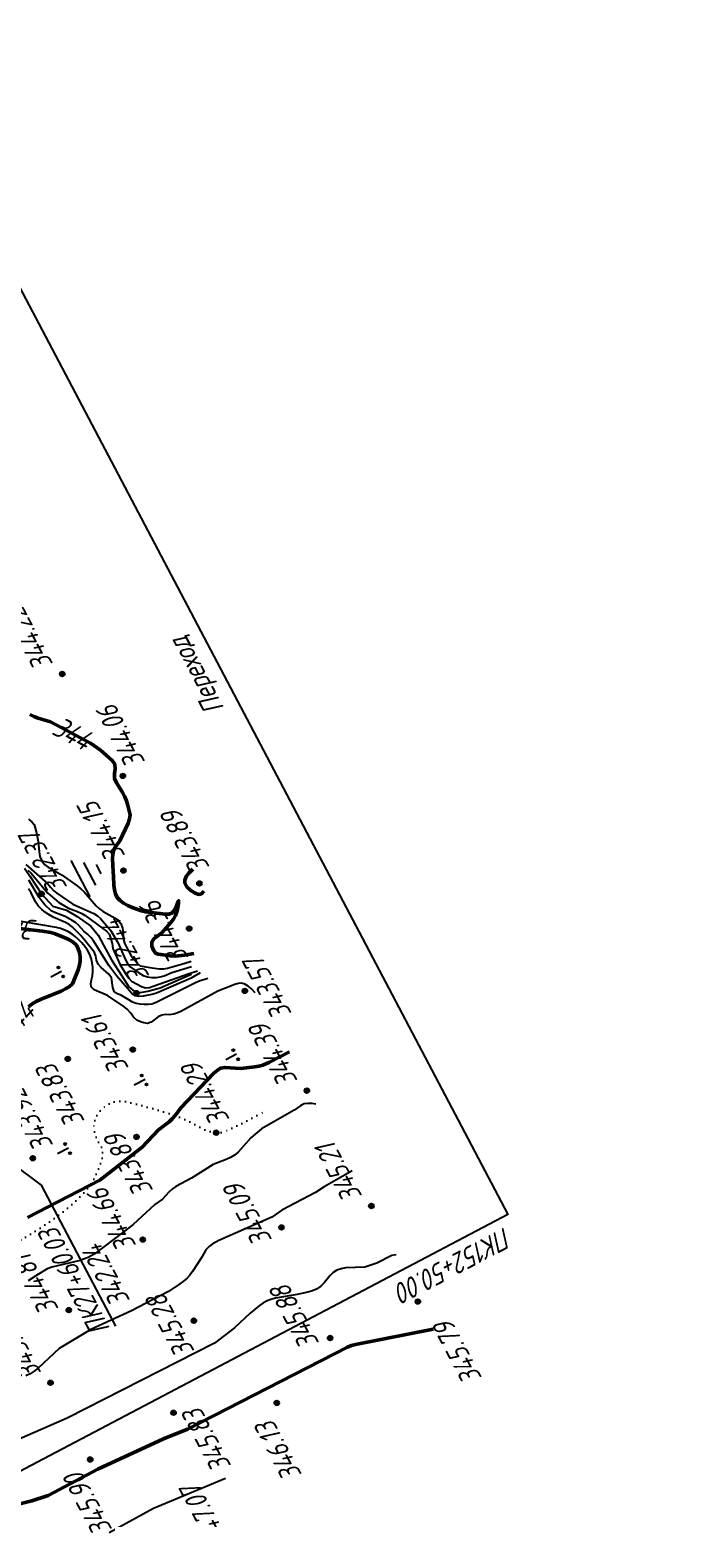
# Model space of a CAD drawing. Extents: x 1517348 to 1518464, y 2188576 to 2190606.
# Drawn here: x 1517854 to 1517984.2, y 2189736.4 to 2190026.5 of the extents above; entities that cross this region are included whole.
import ezdxf
from ezdxf.enums import TextEntityAlignment as Align

# ---------------------------------------------------------------- set-up
doc = ezdxf.new("R2010")
doc.units = 0
doc.linetypes.add('ИИDot', pattern=[1, 0, -1])
for name, color, linetype, lineweight in [('ИИ_БОЛОТО_025', 3, 'Continuous', 25), ('ИИ_ГИДРОГРАФИЯ_025', 3, 'Continuous', 25), ('ИИ_КОНТУР_025', 7, 'ИИDot', 25), ('ИИ_ОТМЕТКА_025', 7, 'Continuous', 25), ('ИИ_ОФОРМЛЕНИЕ_025', 7, 'Continuous', 25), ('ИИ_ПИКЕТАЖ_025', 7, 'Continuous', 25), ('ИИ_РАЗМЕР_025', 7, 'Continuous', 25), ('ИИ_РЕЛЬЕФ_025', 34, 'Continuous', 25), ('ИИ_РЕЛЬЕФ_050', 34, 'Continuous', 50), ('ИИ_ТЕКСТ_025', 7, 'Continuous', 25), ('ИИ_УГОДЬЯ_025', 7, 'Continuous', 25)]:
    doc.layers.add(name, color=color, linetype=linetype, lineweight=lineweight)
doc.styles.add('VNIPISIMPLEXCUR', font='simplex.shx', dxfattribs={"width": 0.8, "oblique": 15})
doc.dimstyles.new('ИИ-2000-м-dm$0', dxfattribs={"dimscale": 2, "dimtxt": 2.5, "dimasz": 2.5, "dimexe": 1.25, "dimexo": 0, "dimgap": 1, "dimtad": 1, "dimtoh": 1, "dimzin": 1, "dimdsep": 46, "dimtxsty": 'VNIPISIMPLEXCUR', "dimblk": 'OBLIQUE', "dimcen": 2.5, "dimaunit": 1, "dimadec": 4, "dimazin": 0, "dimtfac": 1, "dimtmove": 1, "dimatfit": 2, "dimfxl": 1, "dimarcsym": 0})
doc.dimstyles.new('ИИ-2000-м-dm$2', dxfattribs={"dimscale": 2, "dimtxt": 2.5, "dimasz": 2.5, "dimexe": 1.25, "dimexo": 0, "dimgap": 1, "dimtad": 2, "dimtoh": 1, "dimzin": 1, "dimdsep": 46, "dimtxsty": 'VNIPISIMPLEXCUR', "dimcen": 2.5, "dimaunit": 1, "dimazin": 0, "dimtfac": 1, "dimtmove": 1, "dimatfit": 2, "dimfxl": 1, "dimarcsym": 0})

# ---------------------------------------------------------------- blocks, each defined once
blk = doc.blocks.new('PICKET')
at = {"color": 0, "linetype": 'Continuous', "lineweight": 25}
for p, q in [((-0.23, 0), (0.23, 0)), ((0, 0.23), (0, -0.23))]:
    blk.add_line(p, q, dxfattribs=at)
blk.add_circle((0, 0), 0.23, dxfattribs=at)
at = {"color": 0, "linetype": 'Continuous', "style": 'VNIPISIMPLEXCUR', "oblique": 15, "width": 0.8}
blk.add_attdef('OTMETKA', (1.25, 0.3), '', height=2, dxfattribs=at)
at = {"color": 8, "linetype": 'Continuous', "style": 'VNIPISIMPLEXCUR', "oblique": 15, "width": 0.8, "flags": 1}
blk.add_attdef('NOMER', (1.25, -2.7), '', height=2, dxfattribs=at)
blk = doc.blocks.new('ИИ05407')
at = {"linetype": 'Continuous', "lineweight": 25}
h = blk.add_hatch(color=0, dxfattribs=at)
edge = h.paths.add_edge_path()
edge.add_arc((-0.5, 0.1), 0.1, 0, 360)
h = blk.add_hatch(color=0, dxfattribs=at)
edge = h.paths.add_edge_path()
edge.add_arc((0.5, 0.1), 0.1, 0, 360)
at = {"color": 0, "linetype": 'Continuous', "lineweight": 25}
blk.add_lwpolyline([(0, 0), (0, 1.2)], dxfattribs=at)
for centre in [(-0.5, 0.1), (0.5, 0.1)]:
    blk.add_circle(centre, 0.1, dxfattribs=at)
blk = doc.blocks.new('ИИ05468')
at = {"color": 0, "linetype": 'Continuous', "lineweight": 25}
for points in [[(-2, 1), (2, 1)], [(-1.25, 0), (1.25, 0)], [(-0.5, -1), (0.5, -1)]]:
    blk.add_lwpolyline(points, dxfattribs=at)
blk = doc.blocks.new('ИИ15002')
at = {"linetype": 'Continuous', "lineweight": 25}
h = blk.add_hatch(color=0, dxfattribs=at)
edge = h.paths.add_edge_path()
edge.add_arc((0, 0), 0.3, 0, 360)
at = {"color": 0, "linetype": 'Continuous', "lineweight": 25}
blk.add_circle((0, 0), 0.3, dxfattribs=at)
at = {"color": 0, "linetype": 'Continuous', "style": 'VNIPISIMPLEXCUR', "oblique": 15, "width": 0.8}
blk.add_attdef('STATIONING', (1, 1.3), '', height=2, rotation=90, dxfattribs=at)
at = {"color": 7, "linetype": 'Continuous', "style": 'VNIPISIMPLEXCUR', "oblique": 15, "width": 0.8}
blk.add_attdef('HEIGHT', text='', height=2, dxfattribs=at).set_placement((0, -1.3), align=Align.TOP_CENTER)
blk = doc.blocks.new('*D23')
at = {"layer": 'Defpoints', "color": 0, "transparency": 16777216}
for p in [(1517433.62, 2190485.82), (1517814.44, 2189993.77), (1517710.22, 2189950.84), (1517583.52, 2189878.79), (1518412.38, 2188627.85)]:
    blk.add_point(p, dxfattribs=at)
at = {"layer": 'ИИ_РАЗМЕР_025', "color": 0, "lineweight": -2, "transparency": 16777216}
for p, q in [((1517701.87, 2189947.56), (1517694.82, 2189960.94)), ((1517709.2, 2189948.67), (1517701.87, 2189947.56))]:
    blk.add_line(p, q, dxfattribs=at)
blk.add_arc((1517718.1, 2189945.8), 9.35, 142.4771, 181.7709, dxfattribs=at)
at = {"layer": 'ИИ_РАЗМЕР_025', "color": 0, "transparency": 16777216}
for points in [[(1517710.25, 2189952), (1517711.11, 2189950.98), (1517713.74, 2189954.07)], [(1517709.4, 2189945.67), (1517708.1, 2189945.35), (1517709.73, 2189941.63)]]:
    blk.add_solid(points, dxfattribs=at)
at = {"layer": 'ИИ_РАЗМЕР_025', "color": 0, "transparency": 16777216, "insert": (1517695.12, 2189953.12), "char_height": 4, "attachment_point": 5, "rotation": 117.7798, "style": 'VNIPISIMPLEXCUR'}
blk.add_mtext("88°41'", dxfattribs=at)
blk = doc.blocks.new('_Oblique')
at = {"color": 0, "linetype": 'ByBlock', "lineweight": -2}
blk.add_line((-0.5, -0.5), (0.5, 0.5), dxfattribs=at)
blk = doc.blocks.new('*D27')
at = {"layer": 'Defpoints', "color": 0, "transparency": 16777216}
for p in [(1517483.76, 2190304.73), (1518396.8, 2188657.42), (1518396.8, 2188657.42)]:
    blk.add_point(p, dxfattribs=at)
at = {"layer": 'ИИ_РАЗМЕР_025', "color": 0, "lineweight": -2, "transparency": 16777216}
for p, q in [((1517483.76, 2190304.73), (1517481.57, 2190303.52)), ((1517483.76, 2190304.73), (1518396.8, 2188657.42)), ((1518396.8, 2188657.42), (1518394.62, 2188656.2))]:
    blk.add_line(p, q, dxfattribs=at)
at = {"layer": 'ИИ_РАЗМЕР_025', "color": 0, "lineweight": -2, "transparency": 16777216, "xscale": 4, "yscale": 4, "zscale": 4}
for p, rotation in [((1517483.76, 2190304.73), 118.9980081626661), ((1518396.8, 2188657.42), 298.9980081626661)]:
    blk.add_blockref('_Oblique', p, dxfattribs=dict(at, rotation=rotation))
at = {"layer": 'ИИ_РАЗМЕР_025', "color": 0, "transparency": 16777216, "insert": (1517937.66, 2189479.62), "char_height": 4, "attachment_point": 5, "rotation": 118.998, "style": 'VNIPISIMPLEXCUR'}
blk.add_mtext('1883.43', dxfattribs=at)

msp = doc.modelspace()

# ---------------------------------------------------------------- linework, layer by layer
at = {"layer": 'ИИ_ГИДРОГРАФИЯ_025', "flags": 128}
msp.add_lwpolyline([(1517852.971, 2189863.086), (1517854.077, 2189861.471), (1517856.289, 2189858.094), (1517858.471, 2189855.672), (1517861.131, 2189854.925), (1517863.254, 2189853.699), (1517865.884, 2189851.816), (1517867.319, 2189850.022), (1517868.366, 2189848.079), (1517869.89, 2189845.21), (1517871.923, 2189842.101), (1517873.298, 2189839.948), (1517874.793, 2189838.753), (1517877.005, 2189839.111), (1517879.396, 2189839.769), (1517885.195, 2189842.28), (1517885.514, 2189842.409)], dxfattribs=at)
at = {"layer": 'ИИ_КОНТУР_025', "linetype": 'ИИDot', "flags": 128}
msp.add_lwpolyline([(1517662.621, 2189748.845), (1517668.257, 2189750.942), (1517671.651, 2189752.047), (1517674.755, 2189752.918), (1517678.837, 2189753.832), (1517682.146, 2189754.419), (1517684.674, 2189754.689), (1517691.902, 2189755.238), (1517694.709, 2189755.518), (1517697.315, 2189755.967), (1517698.513, 2189756.262), (1517699.641, 2189756.604), (1517700.698, 2189756.993), (1517701.685, 2189757.429), (1517703.517, 2189758.403), (1517705.551, 2189759.302), (1517707.858, 2189760.088), (1517710.436, 2189760.763), (1517713.235, 2189761.321), (1517717.247, 2189761.901), (1517719.746, 2189762.111), (1517722.104, 2189762.182), (1517724.452, 2189762.102), (1517726.923, 2189761.863), (1517729.516, 2189761.465), (1517736.214, 2189760.079), (1517739.839, 2189759.503), (1517744.208, 2189759.072), (1517751.927, 2189758.4), (1517753.934, 2189758.082), (1517755.696, 2189757.632), (1517757.215, 2189757.052), (1517760.896, 2189755.167), (1517762.534, 2189754.464), (1517763.092, 2189754.282), (1517764.405, 2189754.057), (1517765.98, 2189754.019), (1517767.818, 2189754.169), (1517769.867, 2189754.51), (1517770.445, 2189754.729), (1517771.198, 2189755.092), (1517772.009, 2189755.484), (1517772.86, 2189755.92), (1517774.072, 2189756.537), (1517775.472, 2189757.229), (1517776.893, 2189757.945), (1517777.827, 2189758.486), (1517778.876, 2189758.991), (1517780.042, 2189759.461), (1517781.324, 2189759.895), (1517782.722, 2189760.293), (1517785.866, 2189760.982), (1517800.355, 2189763.548), (1517803.54, 2189764.272), (1517806.821, 2189765.198), (1517810.196, 2189766.326), (1517813.634, 2189767.642), (1517816.939, 2189769.067), (1517820.076, 2189770.587), (1517823.048, 2189772.202), (1517828.773, 2189775.716), (1517836.357, 2189780.643), (1517841.682, 2189784.093), (1517850.702, 2189789.675), (1517855.84, 2189792.829), (1517858.126, 2189794.364), (1517860.158, 2189795.852), (1517861.936, 2189797.293), (1517863.461, 2189798.687), (1517864.732, 2189800.034), (1517865.749, 2189801.333), (1517866.512, 2189802.586), (1517867.089, 2189803.763), (1517867.546, 2189804.837), (1517867.884, 2189805.807), (1517868.103, 2189806.675), (1517868.202, 2189807.439), (1517868.182, 2189808.1), (1517868.043, 2189808.657), (1517867.228, 2189809.948), (1517866.83, 2189810.849), (1517866.592, 2189811.813), (1517866.512, 2189812.84), (1517866.544, 2189813.362), (1517866.639, 2189813.868), (1517866.798, 2189814.358), (1517867.021, 2189814.832), (1517867.308, 2189815.29), (1517868.071, 2189816.159), (1517868.548, 2189816.569), (1517869.068, 2189816.936), (1517869.609, 2189817.231), (1517870.171, 2189817.455), (1517870.754, 2189817.607), (1517871.359, 2189817.688), (1517871.984, 2189817.697), (1517872.631, 2189817.635), (1517875.491, 2189816.933), (1517880.77, 2189815.438), (1517883.375, 2189814.493), (1517885.669, 2189813.404), (1517887.664, 2189812.311), (1517888.847, 2189811.823), (1517889.913, 2189811.548), (1517890.862, 2189811.484), (1517891.473, 2189811.615), (1517892.416, 2189811.966), (1517895.295, 2189813.328), (1517899.5, 2189815.568), (1517899.62, 2189815.635)], dxfattribs=at)
at = {"layer": 'ИИ_ОФОРМЛЕНИЕ_025'}
msp.add_lwpolyline([(1517713.266, 2189954.968), (1517830.631, 2190016.794), (1517947.15, 2189795.608), (1517829.785, 2189733.782)], dxfattribs=at)
at = {"layer": 'ИИ_ПИКЕТАЖ_025', "color": 34, "elevation": 342.24}
msp.add_lwpolyline([(1517809.905, 2189835.887), (1517856.234, 2189801.317), (1517870.698, 2189773.859)], dxfattribs=at)
at = {"layer": 'ИИ_РЕЛЬЕФ_025'}
for points, elevation in [([(1517853.734, 2189872.632), (1517854.383, 2189872.155), (1517854.876, 2189871.629), (1517855.312, 2189869.972), (1517855.608, 2189868.272), (1517855.8, 2189866.275), (1517855.988, 2189865.386), (1517856.327, 2189864.545), (1517856.878, 2189863.798), (1517857.555, 2189863.26), (1517860.295, 2189861.73), (1517863.254, 2189859.662), (1517863.968, 2189859.071), (1517864.584, 2189858.466), (1517866.943, 2189855.745), (1517867.581, 2189855.137), (1517868.281, 2189854.628), (1517870.607, 2189853.339), (1517871.261, 2189852.867), (1517871.757, 2189852.312), (1517872.056, 2189851.422), (1517872.173, 2189850.461), (1517872.226, 2189849.447), (1517872.46, 2189848.46), (1517872.82, 2189847.671), (1517873.268, 2189846.827), (1517873.782, 2189845.986), (1517874.343, 2189845.207), (1517874.93, 2189844.547), (1517875.52, 2189844.066), (1517877.419, 2189843.722), (1517879.206, 2189843.502), (1517880.123, 2189843.492), (1517880.804, 2189843.61), (1517884.028, 2189844.544), (1517885.436, 2189844.99)], 343.5), ([(1517853.222, 2189863.802), (1517857.49, 2189860.04), (1517858.041, 2189859.367), (1517858.683, 2189858.688), (1517859.286, 2189858.218), (1517862.4, 2189856.107), (1517866.463, 2189854.259), (1517867.192, 2189853.824), (1517867.791, 2189853.267), (1517869.722, 2189851.041), (1517871.164, 2189848.636), (1517872.619, 2189845.242), (1517873.042, 2189844.488), (1517873.536, 2189843.846), (1517875.224, 2189842.703), (1517876.077, 2189842.206), (1517876.916, 2189841.896), (1517877.77, 2189841.764), (1517878.603, 2189841.788), (1517879.413, 2189841.907), (1517880.183, 2189842.129), (1517881.679, 2189842.757), (1517885.509, 2189843.954)], 343), ([(1517853.642, 2189862.698), (1517854.178, 2189862.169), (1517857.492, 2189858.238), (1517859.654, 2189856.391), (1517861.513, 2189855.326), (1517863.275, 2189854.651), (1517864.136, 2189854.247), (1517864.79, 2189853.852), (1517868.243, 2189851.367), (1517868.965, 2189850.79), (1517869.518, 2189850.151), (1517869.808, 2189849.278), (1517870.038, 2189848.383), (1517870.21, 2189847.466), (1517871.548, 2189844.391), (1517872.858, 2189842.269), (1517873.324, 2189841.624), (1517873.842, 2189841.086), (1517875.89, 2189839.952), (1517876.592, 2189839.777), (1517877.319, 2189839.836), (1517878.061, 2189840.064), (1517885.028, 2189842.583), (1517886.676, 2189843.078)], 342.5), ([(1517888.683, 2189841.574), (1517888.101, 2189841.425), (1517887.208, 2189841.143), (1517886.287, 2189840.773), (1517878.631, 2189836.912), (1517877.794, 2189836.601), (1517877.052, 2189836.507), (1517876.271, 2189836.494), (1517875.485, 2189836.565), (1517874.728, 2189836.722), (1517873.996, 2189837.006), (1517873.288, 2189837.402), (1517871.886, 2189838.263), (1517871.103, 2189838.599), (1517870.422, 2189839.059), (1517870.159, 2189839.81), (1517869.924, 2189841.71), (1517869.383, 2189842.409), (1517867.894, 2189843.718), (1517867.328, 2189844.39), (1517867.021, 2189845.174), (1517866.85, 2189845.972), (1517866.621, 2189846.666), (1517866.183, 2189847.273), (1517863.934, 2189849.973), (1517862.285, 2189851.629), (1517861.649, 2189852.129), (1517860.956, 2189852.528), (1517858.587, 2189853.551), (1517857.891, 2189853.925), (1517857.062, 2189854.474), (1517856.324, 2189855.056), (1517855.649, 2189855.748), (1517855.143, 2189856.518), (1517854.272, 2189858.302), (1517853.785, 2189859.048)], 343), ([(1517887.19, 2189842.694), (1517885.445, 2189841.672), (1517878.656, 2189838.757), (1517877.76, 2189838.491), (1517876.066, 2189838.149), (1517875.255, 2189838.099), (1517874.545, 2189838.217), (1517873.908, 2189838.646), (1517870.967, 2189842.067), (1517869.406, 2189844.146), (1517866.408, 2189848.953), (1517865.976, 2189849.525), (1517865.264, 2189850.205), (1517864.516, 2189850.835), (1517863.468, 2189851.969), (1517862.901, 2189852.485), (1517862.257, 2189852.921), (1517860.882, 2189853.689), (1517858.993, 2189854.358), (1517858.145, 2189854.791), (1517856.945, 2189855.946), (1517856.39, 2189856.589), (1517855.847, 2189857.374), (1517853.8, 2189860.725)], 342.5), ([(1517897.91, 2189838.811), (1517897.218, 2189839.549), (1517896.539, 2189840.109), (1517895.876, 2189840.49), (1517895.227, 2189840.692), (1517894.57, 2189840.596), (1517893.922, 2189840.402), (1517890.62, 2189839.143), (1517883.395, 2189835.16), (1517882.667, 2189834.838), (1517882.033, 2189834.612), (1517881.157, 2189834.492), (1517880.452, 2189834.546), (1517879.741, 2189834.475), (1517879.039, 2189834.117), (1517877.618, 2189833.103), (1517876.936, 2189832.843), (1517876.231, 2189832.949), (1517875.544, 2189833.173), (1517874.868, 2189833.461), (1517874.235, 2189834.063), (1517873.66, 2189834.835), (1517872.976, 2189835.602), (1517872.315, 2189836.138), (1517869.166, 2189838.258), (1517866.521, 2189839.399), (1517865.986, 2189839.936), (1517865.87, 2189840.582), (1517866.009, 2189841.333), (1517866.217, 2189842.135), (1517866.307, 2189842.93), (1517866.262, 2189843.787), (1517866.165, 2189844.666), (1517865.975, 2189845.545), (1517865.649, 2189846.401), (1517865.248, 2189847.092), (1517864.728, 2189847.806), (1517864.129, 2189848.51), (1517863.494, 2189849.171), (1517862.865, 2189849.758), (1517862.283, 2189850.238), (1517861.566, 2189850.713), (1517860.86, 2189851.038), (1517860.014, 2189851.33), (1517859.218, 2189851.548), (1517846.527, 2189853.704)], 343.5), ([(1517909.729, 2189817.069), (1517908.936, 2189817.237), (1517908.18, 2189817.26), (1517907.461, 2189817.14), (1517906.789, 2189816.826), (1517905.521, 2189815.906), (1517899.121, 2189812.292), (1517897.058, 2189810.56), (1517894.57, 2189807.711), (1517893.865, 2189807.13), (1517893.1, 2189806.681), (1517892.287, 2189806.308), (1517889.743, 2189805.356), (1517885.507, 2189802.701), (1517882.461, 2189801.048), (1517881.811, 2189800.603), (1517881.082, 2189799.956), (1517879.829, 2189798.602), (1517878.365, 2189797.569), (1517874.06, 2189793.576), (1517866.569, 2189787.893), (1517865.344, 2189787.226), (1517864.682, 2189786.927), (1517863.815, 2189786.655), (1517858.28, 2189785.34), (1517857.42, 2189785.023), (1517855.163, 2189783.665), (1517853.704, 2189782.677)], 344.5), ([(1517916.773, 2189804.116), (1517911.34, 2189800.976), (1517909.657, 2189799.864), (1517903.101, 2189796.429), (1517901.164, 2189795.088), (1517890.813, 2189790.529), (1517889.509, 2189789.784), (1517889.017, 2189789.435), (1517888.295, 2189788.688), (1517887.519, 2189787.29), (1517885.67, 2189784.454), (1517885.174, 2189783.792), (1517884.638, 2189783.188), (1517883.973, 2189782.589), (1517883.261, 2189782.058), (1517881.042, 2189780.582), (1517873.802, 2189776.827), (1517865.922, 2189773.182), (1517859.726, 2189769.481), (1517855.608, 2189765.628), (1517854.853, 2189765.062), (1517854.047, 2189764.552), (1517853.212, 2189764.121)], 345), ([(1517925.367, 2189787.752), (1517924.504, 2189787.601), (1517921.634, 2189786.104), (1517919.263, 2189785.337), (1517915.528, 2189785.168), (1517914.645, 2189785.017), (1517913.823, 2189784.737), (1517913.113, 2189784.282), (1517912.501, 2189783.676), (1517911.34, 2189782.274), (1517910.674, 2189781.611), (1517909.873, 2189781.06), (1517909.084, 2189780.715), (1517908.172, 2189780.433), (1517906.102, 2189780.003), (1517901.873, 2189779.285), (1517900.982, 2189779.053), (1517900.22, 2189778.771), (1517899.411, 2189778.34), (1517898.734, 2189777.869), (1517896.935, 2189776.389), (1517893.912, 2189773.536), (1517889.997, 2189770.495), (1517861.274, 2189755.913), (1517835.393, 2189744.61)], 345.5), ([(1517892.131, 2189744.165), (1517878.076, 2189738.314), (1517869.473, 2189733.567)], 346.5)]:
    msp.add_lwpolyline(points, dxfattribs=dict(at, elevation=elevation))
at = {"layer": 'ИИ_РЕЛЬЕФ_050'}
for points, elevation in [([(1517854.003, 2189893.024), (1517854.806, 2189892.644), (1517855.612, 2189892.348), (1517858.035, 2189891.607), (1517865.844, 2189887.472), (1517867.756, 2189886.084), (1517870.059, 2189884.094), (1517870.543, 2189883.371), (1517870.611, 2189882.466), (1517870.504, 2189881.524), (1517870.53, 2189880.564), (1517870.884, 2189879.714), (1517871.99, 2189877.987), (1517872.466, 2189877.103), (1517872.843, 2189876.233), (1517873.127, 2189875.339), (1517873.565, 2189873.52), (1517873.44, 2189872.716), (1517873.16, 2189871.877), (1517871.533, 2189868.402), (1517870.63, 2189867.195), (1517870.293, 2189866.482), (1517870.168, 2189865.776), (1517870.144, 2189864.973), (1517870.25, 2189862.395), (1517870.338, 2189861.535), (1517870.403, 2189859.751), (1517870.491, 2189858.891), (1517870.7, 2189858.102), (1517871.053, 2189857.395), (1517871.585, 2189856.817), (1517872.273, 2189856.297), (1517873.073, 2189855.835), (1517873.946, 2189855.43), (1517875.742, 2189854.791), (1517876.582, 2189854.555), (1517880.34, 2189854.114), (1517881.139, 2189854.159), (1517881.77, 2189854.376), (1517882.369, 2189855.227), (1517882.993, 2189856.75), (1517882.988, 2189856.19), (1517882.766, 2189855.015), (1517882.38, 2189853.851), (1517881.981, 2189853.172), (1517881.463, 2189852.502), (1517879.707, 2189850.506), (1517878.198, 2189849.317), (1517877.762, 2189848.666), (1517877.796, 2189847.909), (1517878.099, 2189847.104), (1517878.498, 2189846.525), (1517878.997, 2189846.35), (1517879.523, 2189846.238), (1517881.344, 2189845.988), (1517882.388, 2189845.968), (1517884.127, 2189846.156), (1517885.952, 2189846.487)], 344), ([(1517887.891, 2189858.583), (1517887.463, 2189858.094), (1517886.915, 2189857.967), (1517886.228, 2189858.216), (1517885.367, 2189858.77), (1517884.604, 2189859.472), (1517884.21, 2189860.164), (1517884.224, 2189860.784), (1517884.489, 2189861.443), (1517885.004, 2189862.14), (1517885.77, 2189862.875)], 344), ([(1517853.744, 2189836.065), (1517854.469, 2189836.644), (1517855.278, 2189837.137), (1517856.19, 2189837.577), (1517860.123, 2189839.139), (1517860.991, 2189839.564), (1517861.739, 2189840.035), (1517862.329, 2189840.57), (1517863.436, 2189843.296), (1517863.701, 2189844.186), (1517863.81, 2189845.035), (1517863.806, 2189845.867), (1517863.703, 2189846.675), (1517863.413, 2189847.403), (1517863.075, 2189848.103), (1517862.461, 2189848.671), (1517861.633, 2189849.169), (1517860.698, 2189849.599), (1517858.943, 2189850.268), (1517858.087, 2189850.526), (1517856.49, 2189850.846), (1517847.396, 2189851.84)], 344), ([(1517904.576, 2189827.292), (1517900.699, 2189825.278), (1517899.381, 2189824.729), (1517898.651, 2189824.497), (1517897.84, 2189824.346), (1517895.116, 2189824.066), (1517892.033, 2189824.265), (1517891.135, 2189824.096), (1517890.478, 2189823.683), (1517889.876, 2189823.17), (1517883.424, 2189816.402), (1517882.368, 2189814.924), (1517881.763, 2189814.216), (1517881.155, 2189813.666), (1517879.09, 2189812.114), (1517875.879, 2189808.714), (1517867.65, 2189802.296), (1517853.565, 2189795.015)], 344), ([(1517932.589, 2189773.249), (1517917.469, 2189770.277), (1517916.689, 2189770.055), (1517915.873, 2189769.723), (1517884.757, 2189753.753), (1517880.022, 2189751.879), (1517867.268, 2189745.959), (1517857.591, 2189740.828), (1517854.425, 2189739.758), (1517830.719, 2189733.952)], 346)]:
    msp.add_lwpolyline(points, dxfattribs=dict(at, elevation=elevation))

# ---------------------------------------------------------------- block references
at = {"layer": 'ИИ_БОЛОТО_025', "xscale": 2, "yscale": 2, "zscale": 2, "rotation": 117.7797222222222}
msp.add_blockref('ИИ05468', (1517865.68, 2189861.971), dxfattribs=at)
at = {"layer": 'ИИ_ОТМЕТКА_025'}
ref = msp.add_blockref('PICKET', (1517860.34, 2189900.94, 344.22), dxfattribs=dict(at, xscale=2, yscale=2, zscale=2, rotation=117.7797222222222))
ref.add_attrib('OTMETKA', '344.22', (1517858.644, 2189902.872, 344.22), dxfattribs={"layer": '0', "color": 0, "height": 4, "rotation": 117.77972, "style": 'VNIPISIMPLEXCUR', "oblique": 15, "width": 0.8})
ref = msp.add_blockref('PICKET', (1517872.15, 2189881.09, 344.06), dxfattribs=dict(at, xscale=2, yscale=2, zscale=2, rotation=117.7797222222222))
ref.add_attrib('OTMETKA', '344.06', (1517876.588, 2189883.806, 344.06), dxfattribs={"layer": '0', "color": 0, "height": 4, "rotation": 117.77972, "style": 'VNIPISIMPLEXCUR', "oblique": 15, "width": 0.8})
ref = msp.add_blockref('PICKET', (1517872.25, 2189862.623, 344.15), dxfattribs=dict(at, xscale=2, yscale=2, zscale=2, rotation=117.7797222222222))
ref.add_attrib('OTMETKA', '344.15', (1517872.707, 2189865.504, 344.15), dxfattribs={"layer": '0', "color": 0, "height": 4, "rotation": 117.77972, "style": 'VNIPISIMPLEXCUR', "oblique": 15, "width": 0.8})
ref = msp.add_blockref('PICKET', (1517887.06, 2189860.12, 343.89), dxfattribs=dict(at, xscale=2, yscale=2, zscale=2, rotation=117.7797222222222))
ref.add_attrib('OTMETKA', '343.89', (1517889.157, 2189863.26, 343.89), dxfattribs={"layer": '0', "color": 0, "height": 4, "rotation": 117.77972, "style": 'VNIPISIMPLEXCUR', "oblique": 15, "width": 0.8})
ref = msp.add_blockref('PICKET', (1517856.289, 2189858.094, 342.37), dxfattribs=dict(at, xscale=2, yscale=2, zscale=2, rotation=117.7797222222222))
ref.add_attrib('OTMETKA', '342.37', (1517861.427, 2189859.365, 342.37), dxfattribs={"layer": '0', "color": 0, "height": 4, "rotation": 117.77972, "style": 'VNIPISIMPLEXCUR', "oblique": 15, "width": 0.8})
ref = msp.add_blockref('PICKET', (1517885.05, 2189851.33, 344.36), dxfattribs=dict(at, xscale=2, yscale=2, zscale=2, rotation=117.7797222222222))
ref.add_attrib('OTMETKA', '344.36', (1517885.046, 2189845.601, 344.36), dxfattribs={"layer": '0', "color": 0, "height": 4, "rotation": 117.77972, "style": 'VNIPISIMPLEXCUR', "oblique": 15, "width": 0.8})
ref = msp.add_blockref('PICKET', (1517874.793, 2189838.753, 342.44), dxfattribs=dict(at, xscale=2, yscale=2, zscale=2, rotation=117.7797222222222))
ref.add_attrib('OTMETKA', '342.44', (1517877.427, 2189842.05, 342.44), dxfattribs={"layer": '0', "color": 0, "height": 4, "rotation": 117.77972, "style": 'VNIPISIMPLEXCUR', "oblique": 15, "width": 0.8})
ref = msp.add_blockref('PICKET', (1517895.9, 2189839.18, 343.57), dxfattribs=dict(at, xscale=2, yscale=2, zscale=2, rotation=117.7797222222222))
ref.add_attrib('OTMETKA', '343.57', (1517905.145, 2189834.751, 343.57), dxfattribs={"layer": '0', "color": 0, "height": 4, "rotation": 117.77972, "style": 'VNIPISIMPLEXCUR', "oblique": 15, "width": 0.8})
ref = msp.add_blockref('PICKET', (1517874.05, 2189827.74, 343.61), dxfattribs=dict(at, xscale=2, yscale=2, zscale=2, rotation=117.7797222222222))
ref.add_attrib('OTMETKA', '343.61', (1517873.416, 2189824.123, 343.61), dxfattribs={"layer": '0', "color": 0, "height": 4, "rotation": 117.77972, "style": 'VNIPISIMPLEXCUR', "oblique": 15, "width": 0.8})
ref = msp.add_blockref('PICKET', (1517907.99, 2189819.73, 344.39), dxfattribs=dict(at, xscale=2, yscale=2, zscale=2, rotation=117.7797222222222))
ref.add_attrib('OTMETKA', '344.39', (1517906.294, 2189821.662, 344.39), dxfattribs={"layer": '0', "color": 0, "height": 4, "rotation": 117.77972, "style": 'VNIPISIMPLEXCUR', "oblique": 15, "width": 0.8})
ref = msp.add_blockref('PICKET', (1517861.407, 2189825.928, 343.83), dxfattribs=dict(at, xscale=2, yscale=2, zscale=2, rotation=117.7797222222222))
ref.add_attrib('OTMETKA', '343.83', (1517864.817, 2189813.776, 343.83), dxfattribs={"layer": '0', "color": 0, "height": 4, "rotation": 117.77972, "style": 'VNIPISIMPLEXCUR', "oblique": 15, "width": 0.8})
ref = msp.add_blockref('PICKET', (1517890.33, 2189811.54, 344.29), dxfattribs=dict(at, xscale=2, yscale=2, zscale=2, rotation=117.7797222222222))
ref.add_attrib('OTMETKA', '344.29', (1517893.062, 2189814.077, 344.29), dxfattribs={"layer": '0', "color": 0, "height": 4, "rotation": 117.77972, "style": 'VNIPISIMPLEXCUR', "oblique": 15, "width": 0.8})
ref = msp.add_blockref('PICKET', (1517854.591, 2189806.548, 343.92), dxfattribs=dict(at, xscale=2, yscale=2, zscale=2, rotation=117.7797222222222))
ref.add_attrib('OTMETKA', '343.92', (1517858.674, 2189809.086, 343.92), dxfattribs={"layer": '0', "color": 0, "linetype": 'Continuous', "height": 4, "rotation": 117.77972, "style": 'VNIPISIMPLEXCUR', "oblique": 15, "width": 0.8})
ref = msp.add_blockref('PICKET', (1517874.811, 2189810.706, 343.89), dxfattribs=dict(at, xscale=2, yscale=2, zscale=2, rotation=117.7797222222222))
ref.add_attrib('OTMETKA', '343.89', (1517878.146, 2189800.275, 343.89), dxfattribs={"layer": '0', "color": 0, "height": 4, "rotation": 117.77972, "style": 'VNIPISIMPLEXCUR', "oblique": 15, "width": 0.8})
ref = msp.add_blockref('PICKET', (1517920.54, 2189797.25, 345.21), dxfattribs=dict(at, xscale=2, yscale=2, zscale=2, rotation=117.7797222222222))
ref.add_attrib('OTMETKA', '345.21', (1517918.844, 2189799.182, 345.21), dxfattribs={"layer": '0', "color": 0, "height": 4, "rotation": 117.77972, "style": 'VNIPISIMPLEXCUR', "oblique": 15, "width": 0.8})
ref = msp.add_blockref('PICKET', (1517903.02, 2189793.08, 345.09), dxfattribs=dict(at, xscale=2, yscale=2, zscale=2, rotation=117.7797222222222))
ref.add_attrib('OTMETKA', '345.09', (1517901.312, 2189790.639, 345.09), dxfattribs={"layer": '0', "color": 0, "height": 4, "rotation": 117.77972, "style": 'VNIPISIMPLEXCUR', "oblique": 15, "width": 0.8})
ref = msp.add_blockref('PICKET', (1517876.002, 2189790.703, 344.66), dxfattribs=dict(at, xscale=2, yscale=2, zscale=2, rotation=117.7797222222222))
ref.add_attrib('OTMETKA', '344.66', (1517874.846, 2189789.536, 344.66), dxfattribs={"layer": '0', "color": 0, "height": 4, "rotation": 117.77972, "style": 'VNIPISIMPLEXCUR', "oblique": 15, "width": 0.8})
ref = msp.add_blockref('PICKET', (1517861.6, 2189776.96, 344.81), dxfattribs=dict(at, xscale=2, yscale=2, zscale=2, rotation=117.7797222222222))
ref.add_attrib('OTMETKA', '344.81', (1517859.743, 2189777.192, 344.81), dxfattribs={"layer": '0', "color": 0, "height": 4, "rotation": 117.77972, "style": 'VNIPISIMPLEXCUR', "oblique": 15, "width": 0.8})
ref = msp.add_blockref('PICKET', (1517912.49, 2189771.52, 345.88), dxfattribs=dict(at, xscale=2, yscale=2, zscale=2, rotation=117.7797222222222))
ref.add_attrib('OTMETKA', '345.88', (1517910.485, 2189770.532, 345.88), dxfattribs={"layer": '0', "color": 0, "height": 4, "rotation": 117.77972, "style": 'VNIPISIMPLEXCUR', "oblique": 15, "width": 0.8})
ref = msp.add_blockref('PICKET', (1517885.97, 2189774.9, 345.28), dxfattribs=dict(at, xscale=2, yscale=2, zscale=2, rotation=117.7797222222222))
ref.add_attrib('OTMETKA', '345.28', (1517886.201, 2189768.941, 345.28), dxfattribs={"layer": '0', "color": 0, "height": 4, "rotation": 117.77972, "style": 'VNIPISIMPLEXCUR', "oblique": 15, "width": 0.8})
ref = msp.add_blockref('PICKET', (1517929.62, 2189778.61, 345.79), dxfattribs=dict(at, xscale=2, yscale=2, zscale=2, rotation=117.7797222222222))
ref.add_attrib('OTMETKA', '345.79', (1517942.191, 2189763.733, 345.79), dxfattribs={"layer": '0', "color": 0, "height": 4, "rotation": 117.77972, "style": 'VNIPISIMPLEXCUR', "oblique": 15, "width": 0.8})
ref = msp.add_blockref('PICKET', (1517858.05, 2189762.79, 345.17), dxfattribs=dict(at, xscale=2, yscale=2, zscale=2, rotation=117.7797222222222))
ref.add_attrib('OTMETKA', '345.17', (1517856.354, 2189764.722, 345.17), dxfattribs={"layer": '0', "color": 0, "height": 4, "rotation": 117.77972, "style": 'VNIPISIMPLEXCUR', "oblique": 15, "width": 0.8})
ref = msp.add_blockref('PICKET', (1517882.02, 2189756.94, 345.83), dxfattribs=dict(at, xscale=2, yscale=2, zscale=2, rotation=117.7797222222222))
ref.add_attrib('OTMETKA', '345.83', (1517893.35, 2189746.58, 345.83), dxfattribs={"layer": '0', "color": 0, "height": 4, "rotation": 117.77972, "style": 'VNIPISIMPLEXCUR', "oblique": 15, "width": 0.8})
ref = msp.add_blockref('PICKET', (1517902.11, 2189758.87, 346.13), dxfattribs=dict(at, xscale=2, yscale=2, zscale=2, rotation=117.7797222222222))
ref.add_attrib('OTMETKA', '346.13', (1517907.112, 2189744.873, 346.13), dxfattribs={"layer": '0', "color": 0, "height": 4, "rotation": 117.77972, "style": 'VNIPISIMPLEXCUR', "oblique": 15, "width": 0.8})
ref = msp.add_blockref('PICKET', (1517865.78, 2189747.84, 345.9), dxfattribs=dict(at, xscale=2, yscale=2, zscale=2, rotation=117.7797222222222))
ref.add_attrib('OTMETKA', '345.90', (1517870.178, 2189734.197, 345.9), dxfattribs={"layer": '0', "color": 0, "height": 4, "rotation": 117.77972, "style": 'VNIPISIMPLEXCUR', "oblique": 15, "width": 0.8})
ref = msp.add_blockref('PICKET', (1517894.45, 2189730.19, 347.07), dxfattribs=dict(at, xscale=2, yscale=2, zscale=2, rotation=117.7797222222222))
ref.add_attrib('OTMETKA', '347.07', (1517892.754, 2189732.122, 347.07), dxfattribs={"layer": '0', "color": 0, "height": 4, "rotation": 117.77972, "style": 'VNIPISIMPLEXCUR', "oblique": 15, "width": 0.8})
at = {"layer": 'ИИ_ПИКЕТАЖ_025', "color": 34}
ref = msp.add_blockref('ИИ15002', (1517809.905, 2189835.887, 342.24), dxfattribs=dict(at, xscale=2, yscale=2, zscale=2, rotation=117.7797222222222))
ref.add_attrib('STATIONING', 'ПК27+60.03', (1517869.79, 2189773.3), dxfattribs={"layer": '0', "color": 0, "height": 4, "rotation": 117.77972, "style": 'VNIPISIMPLEXCUR', "oblique": 15, "width": 0.8})
ref.add_attrib('HEIGHT', '342.24', dxfattribs={"layer": '0', "color": 7, "height": 4, "rotation": 117.77972, "style": 'VNIPISIMPLEXCUR', "oblique": 15, "width": 0.8}).set_placement((1517867.097, 2189782.659), align=Align.TOP_CENTER)
at = {"layer": 'ИИ_ПИКЕТАЖ_025'}
ref = msp.add_blockref('ИИ15002', (1517829.785, 2189733.782, 345.99), dxfattribs=dict(at, xscale=2, yscale=2, zscale=2, rotation=117.7797961859177))
ref.add_attrib('STATIONING', 'ПК152+50.00', (1517946.581, 2189793.253, 345.99), dxfattribs={"layer": '0', "color": 0, "linetype": 'Continuous', "height": 4, "rotation": 207.7798, "style": 'VNIPISIMPLEXCUR', "oblique": 15, "width": 0.8})
ref.add_attrib('HEIGHT', '345.99', dxfattribs={"layer": '0', "color": 7, "linetype": 'Continuous', "height": 4, "rotation": 117.7798, "style": 'VNIPISIMPLEXCUR', "oblique": 15, "width": 0.8}).set_placement((1517826.809, 2189726.692, 345.99), align=Align.TOP_CENTER)
at = {"layer": 'ИИ_УГОДЬЯ_025', "xscale": 2, "yscale": 2, "zscale": 2, "rotation": 117.7797222222222}
for p in [(1517860.213, 2189842.955), (1517894.301, 2189826.825), (1517876.45, 2189821.904), (1517861.549, 2189808.534)]:
    msp.add_blockref('ИИ05407', p, dxfattribs=at)

# ---------------------------------------------------------------- texts
at = {"layer": 'ИИ_РЕЛЬЕФ_025', "style": 'VNIPISIMPLEXCUR', "oblique": 15, "width": 0.8}
for rotation, p in [(332.09979, (1517862.229, 2189889.386, 344)), (173.76633, (1517851.765, 2189851.363, 344)), (46.93323, (1517851.307, 2189833.458, 344))]:
    msp.add_text('344', height=4, rotation=rotation, dxfattribs=at).set_placement(p, align=Align.MIDDLE)
at = {"layer": 'ИИ_ТЕКСТ_025', "style": 'VNIPISIMPLEXCUR', "oblique": 15, "width": 0.8}
msp.add_text('Переход', height=4, rotation=117.77972, dxfattribs=at).set_placement((1517891.969, 2189894.292))

# ---------------------------------------------------------------- dimensions: what is measured, and where the dimension line sits
at = {"layer": 'ИИ_РАЗМЕР_025'}
dim = msp.add_angular_dim_2l(base=(1517710.224, 2189950.843), line1=((1518412.378, 2188627.85), (1517433.622, 2190485.815)), line2=((1517814.441, 2189993.765), (1517583.525, 2189878.795)), dimstyle='ИИ-2000-м-dm$2', override={"dimtxt": 2, "dimasz": 2, "dimgap": 0.5}, dxfattribs=at)
dim.commit()
dim.dimension.update_dxf_attribs({"geometry": '*D23', "text_midpoint": (1517695.12, 2189953.116), "dimtype": 162})
dim = msp.add_aligned_dim(p1=(1517483.755, 2190304.733), p2=(1518396.803, 2188657.416), distance=0, dimstyle='ИИ-2000-м-dm$0', override={"dimtxt": 2, "dimasz": 2, "dimgap": 0.5, "dimzin": 0}, dxfattribs=at)
dim.commit()
dim.dimension.update_dxf_attribs({"geometry": '*D27', "text_midpoint": (1517937.655, 2189479.62)})

doc.saveas('drawing.dxf')
